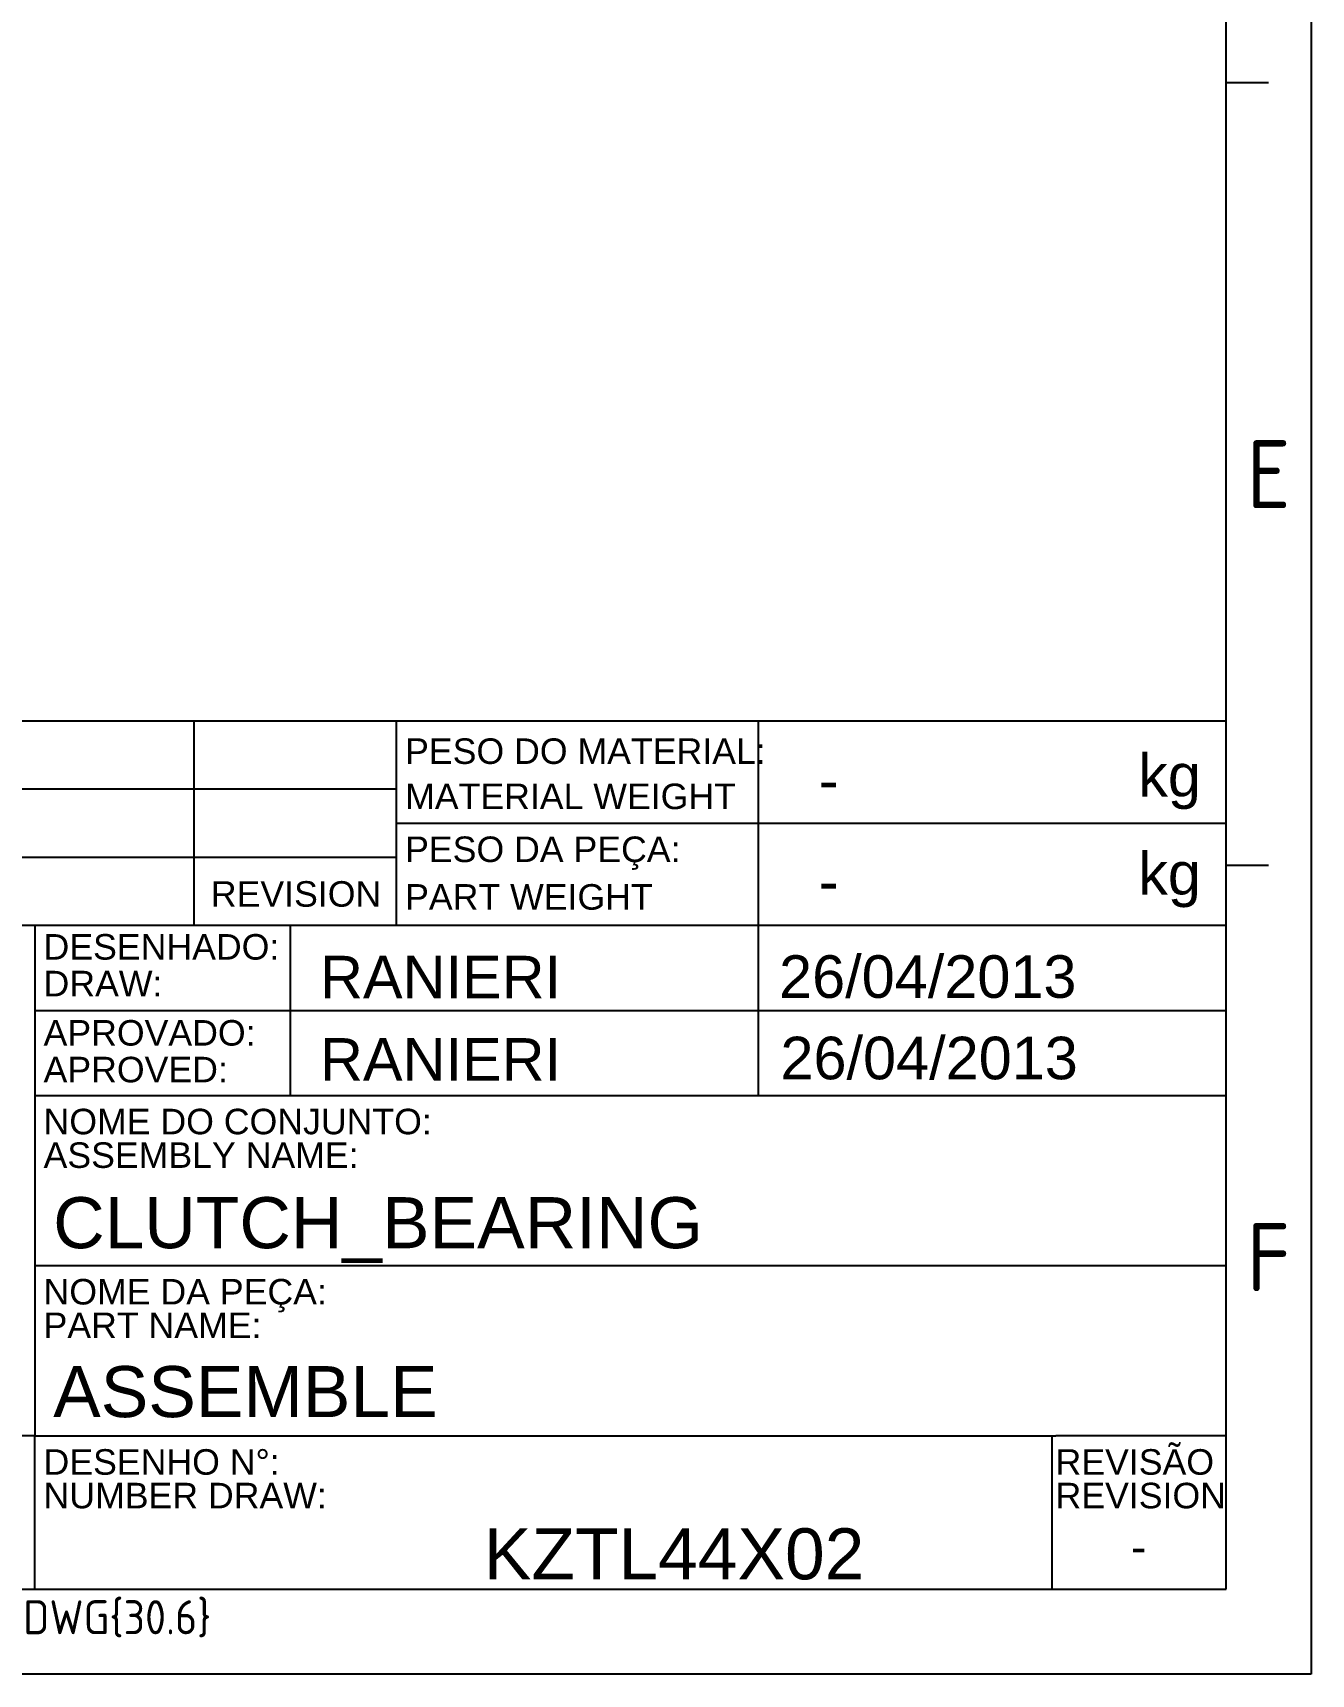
# Model space of a CAD drawing. Header units: millimetres. Extents: x 4492 to 4709, y 1173 to 1477.
# Drawn here: x 4627.7 to 4708.8, y 1173.3 to 1277.4 of the extents above; entities that cross this region are included whole.
import ezdxf
from ezdxf.enums import TextEntityAlignment as Align

# ---------------------------------------------------------------- set-up
doc = ezdxf.new("R2010")
doc.units = ezdxf.units.MM
doc.styles.add('ACISOTS', font='isocp.shx', dxfattribs={"height": 1})
doc.styles.get("Standard").update_dxf_attribs({"font": 'arial.ttf'})

msp = doc.modelspace()

# ---------------------------------------------------------------- linework, layer by layer
at = {"color": 135, "lineweight": 25}
for p, q in [((4708.796, 1476.751), (4708.796, 1173.271)), ((4706.096, 1274.251), (4703.396, 1274.251)), ((4706.096, 1224.571), (4703.396, 1224.571)), ((4708.796, 1173.271), (4491.716, 1173.271))]:
    msp.add_line(p, q, dxfattribs=at)
for p, q in [((4703.396, 1178.671), (4703.396, 1471.351)), ((4513.316, 1233.751), (4703.396, 1233.751)), ((4513.316, 1233.751), (4650.744, 1233.751)), ((4637.897, 1220.791), (4637.897, 1233.751)), ((4650.744, 1220.791), (4650.744, 1233.751)), ((4673.696, 1233.751), (4673.696, 1227.271)), ((4703.396, 1178.671), (4703.396, 1233.751)), ((4650.744, 1229.431), (4513.316, 1229.431)), ((4650.744, 1227.271), (4703.396, 1227.271)), ((4673.696, 1227.271), (4673.696, 1220.791)), ((4513.316, 1225.111), (4650.744, 1225.111)), ((4513.316, 1220.791), (4627.796, 1220.791)), ((4627.796, 1220.791), (4627.796, 1200.271)), ((4627.796, 1220.791), (4703.396, 1220.791)), ((4643.996, 1220.791), (4643.996, 1209.991)), ((4673.696, 1220.791), (4673.696, 1209.991)), ((4627.796, 1215.391), (4703.396, 1215.391)), ((4627.796, 1209.991), (4703.396, 1209.991)), ((4627.796, 1200.271), (4627.796, 1188.391)), ((4627.796, 1199.191), (4703.396, 1199.191)), ((4627.796, 1188.391), (4513.316, 1188.391)), ((4627.796, 1178.671), (4627.796, 1188.391)), ((4627.796, 1188.391), (4692.596, 1188.391)), ((4692.33, 1188.391), (4692.33, 1178.671)), ((4703.396, 1188.391), (4692.596, 1188.391)), ((4513.316, 1178.671), (4703.396, 1178.671)), ((4513.316, 1178.671), (4703.396, 1178.671))]:
    msp.add_line(p, q)

# ---------------------------------------------------------------- texts
at = {"color": 135, "lineweight": 25, "style": 'ACISOTS'}
for s, p in [('E', (4706.096, 1249.411)), ('F', (4706.096, 1199.731))]:
    msp.add_text(s, height=4.32, dxfattribs=at).set_placement(p, align=Align.MIDDLE)
for s, height, p in [('PESO DO MATERIAL:', 1.62, (4651.287, 1231.027)), ('kg', 2.7, (4697.815, 1228.956)), ('MATERIAL WEIGHT', 1.62, (4651.287, 1228.158)), ('PESO DA PEÇA:', 1.62, (4651.287, 1224.801)), ('kg', 2.7, (4697.815, 1222.727)), ('REVISION', 1.62, (4638.958, 1221.967)), ('PART WEIGHT', 1.62, (4651.287, 1221.778)), ('DESENHADO:', 1.62, (4628.34, 1218.61)), ('DRAW:', 1.62, (4628.34, 1216.28)), ('APROVADO:', 1.62, (4628.34, 1213.154)), ('APROVED:', 1.62, (4628.34, 1210.824)), ('NOME DO CONJUNTO:', 1.62, (4628.34, 1207.527)), ('ASSEMBLY NAME:', 1.62, (4628.34, 1205.394)), ('NOME DA PEÇA:', 1.62, (4628.34, 1196.727)), ('PART NAME:', 1.62, (4628.34, 1194.594)), ('DESENHO N%%d:', 1.62, (4628.34, 1185.927)), ('REVISÃO', 1.62, (4692.571, 1185.927)), ('NUMBER DRAW:', 1.62, (4628.34, 1183.794)), ('REVISION', 1.62, (4692.571, 1183.794))]:
    msp.add_text(s, height=height).set_placement(p)
for p in [(4677.542, 1230), (4677.542, 1223.574)]:
    msp.add_attdef('-', text='', height=2.7).set_placement(p, align=Align.MIDDLE_LEFT)
for tag, p, height in [('RANIERI', (4645.889, 1216.152), 2.7), ('26/04/2013', (4675.023, 1216.184), 2.7), ('RANIERI', (4645.887, 1210.927), 2.7), ('26/04/2013', (4675.11, 1211.017), 2.7), ('CLUTCH_BEARING', (4628.95, 1200.297), 3.24), ('ASSEMBLE', (4628.95, 1189.579), 3.24), ('KZTL44X02', (4656.284, 1179.286), 3.24)]:
    msp.add_attdef(tag, p, '', height=height)
msp.add_attdef('-', text='', height=2.112).set_placement((4697.843, 1181.359), align=Align.MIDDLE_CENTER)
at = {"color": 135, "style": 'ACISOTS'}
msp.add_attdef('GEN-TITLE-DWG{30.6}', (4613.22, 1175.804), '', height=2.16, dxfattribs=at)

doc.saveas('drawing.dxf')
